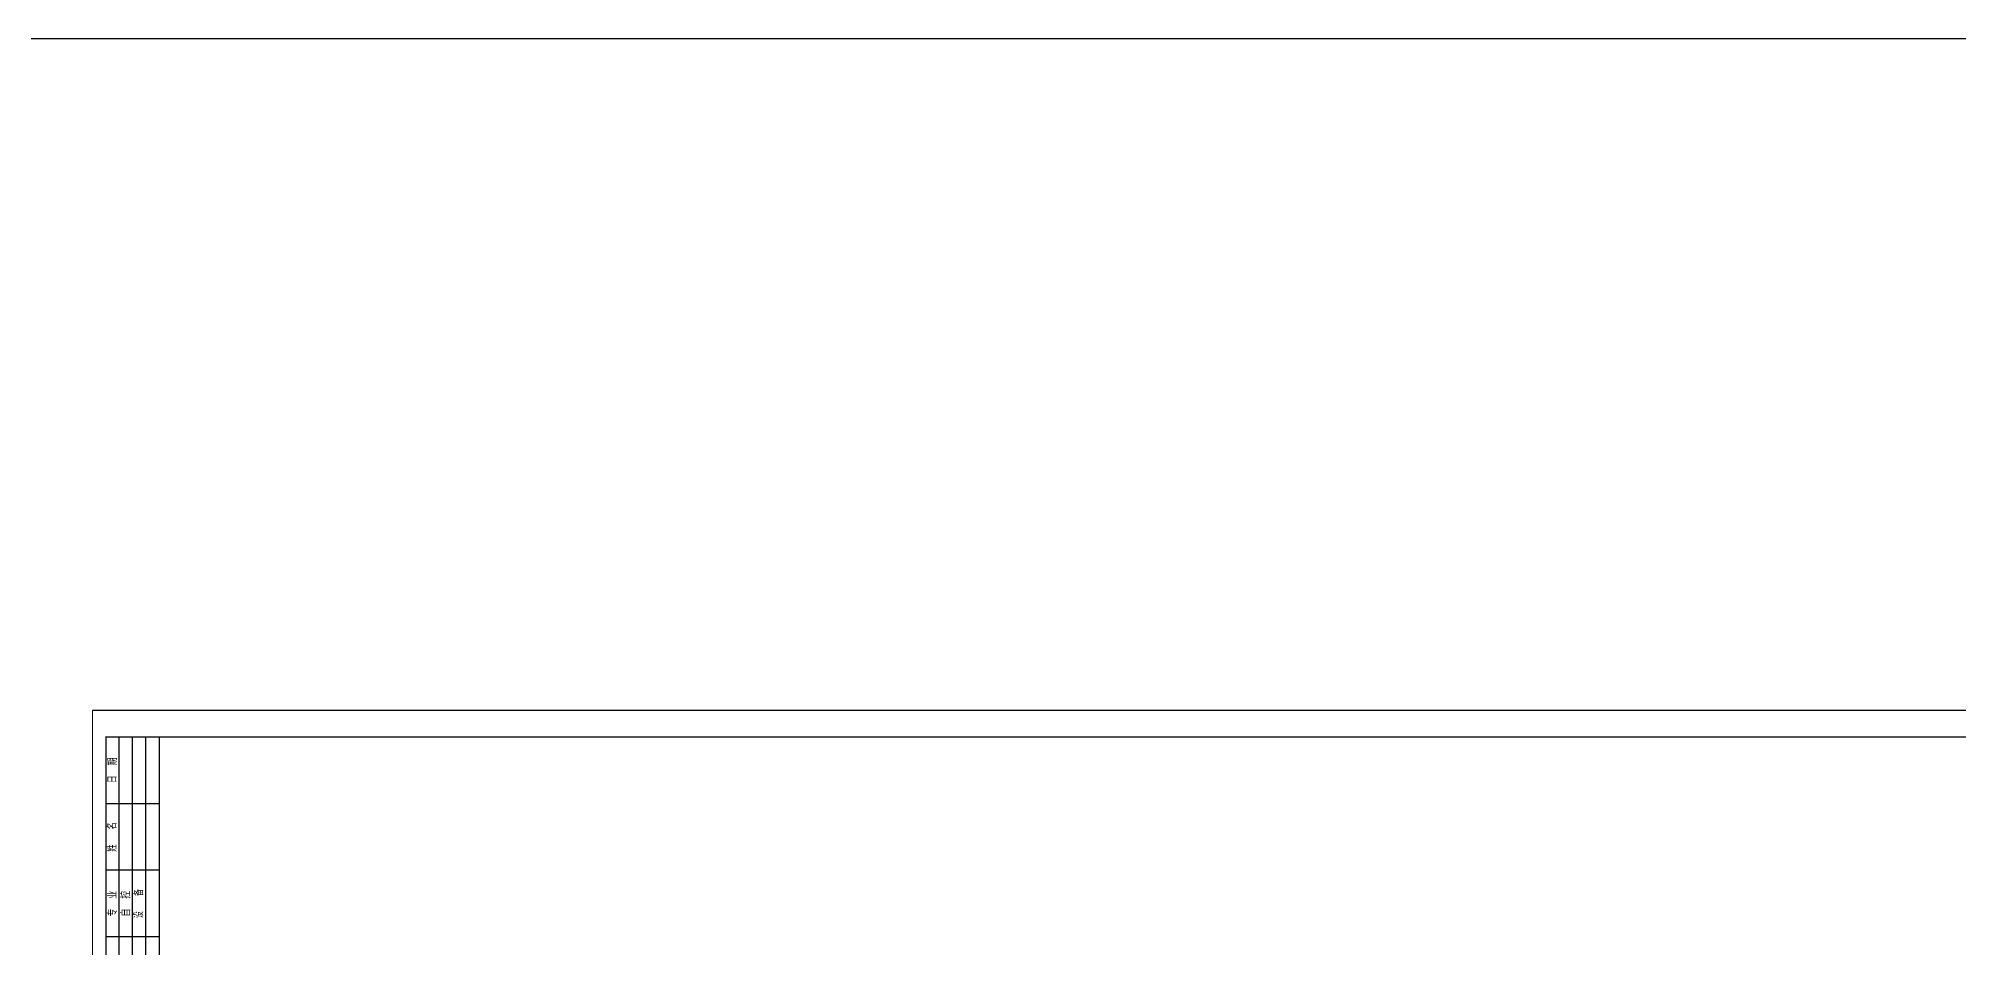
# Model space of a CAD drawing. Extents: x -472319 to -112444, y -516749 to -5704.
# Drawn here: x -220482 to -148479, y -39805 to -5704 of the extents above; entities that cross this region are included whole.
import ezdxf

# ---------------------------------------------------------------- set-up
doc = ezdxf.new("R2010")
doc.units = 0
doc.header["$LTSCALE"] = 100
doc.header["$MEASUREMENT"] = 0
for name, color, linetype in [('FRAME', 3, 'Continuous'), ('S_CL', 2, 'Continuous'), ('填充', 8, 'Continuous')]:
    doc.layers.add(name, color=color, linetype=linetype)
doc.styles.add('dxfs', font='txt.shx', dxfattribs={"width": 0.7, "bigfont": 'dxfs.shx'})

# ---------------------------------------------------------------- blocks, each defined once
blk = doc.blocks.new('A$C20674F94')
at = {"layer": 'FRAME', "lineweight": 18}
blk.add_line((0, 59400), (0, 0), dxfattribs=at)
at = {"layer": 'FRAME'}
for p, q in [((84100, 59400), (0, 59400)), ((2500, 58400), (2500, 1000)), ((83100, 58400), (2500, 58400))]:
    blk.add_line(p, q, dxfattribs=at)
at = {"layer": 'FRAME', "const_width": 50}
for points in [[(2500, 58400), (500, 58400), (500, 35900), (2500, 35900)], [(2500, 58400), (83100, 58400), (83100, 1000), (2500, 1000), (2500, 58400)]]:
    blk.add_lwpolyline(points, dxfattribs=at)
at = {"layer": 'FRAME'}
for points in [[(1000, 35900), (1000, 58400)], [(1500, 35900), (1500, 58400)], [(2000, 35900), (2000, 58400)], [(2500, 55900), (500, 55900)], [(2500, 53400), (500, 53400)], [(2500, 50900), (500, 50900)]]:
    blk.add_lwpolyline(points, dxfattribs=at)
at = {"layer": 'FRAME', "char_height": 300, "attachment_point": 5, "rotation": 90, "style": 'dxfs'}
for s, insert, width in [('{\\f宋体|b0|i0|c134|p2;日\\Ftxt.shx,dxfs.shx|c134;  \\f宋体|b0|i0|c134|p2;期}', (750, 57150), 1132.5), ('姓   名', (750, 54650), 1185), ('{\\f宋体|b0|i0|c134|p2;专\\Ftxt.shx,dxfs.shx|c134;  \\f宋体|b0|i0|c134|p2;业}', (750, 52150), 1203.38), ('{\\f宋体|b0|i0|c134|p2;自\\Ftxt.shx,dxfs.shx|c134;  \\f宋体|b0|i0|c134|p2;控}', (1250, 52150), 1148.25), ('设   备', (1750, 52150), 1227)]:
    blk.add_mtext(s, dxfattribs=dict(at, insert=insert, width=width))

msp = doc.modelspace()

# ---------------------------------------------------------------- linework, layer by layer
at = {"layer": 'S_CL', "color": 7}
msp.add_lwpolyline([(-472319, -5703.5), (-112444, -5703.5), (-112444, -516749), (-472319, -516749)], close=True, dxfattribs=at)

# ---------------------------------------------------------------- block references
at = {"layer": '填充'}
msp.add_blockref('A$C20674F94', (-218450.5, -90306.5), dxfattribs=at)

doc.saveas('drawing.dxf')
